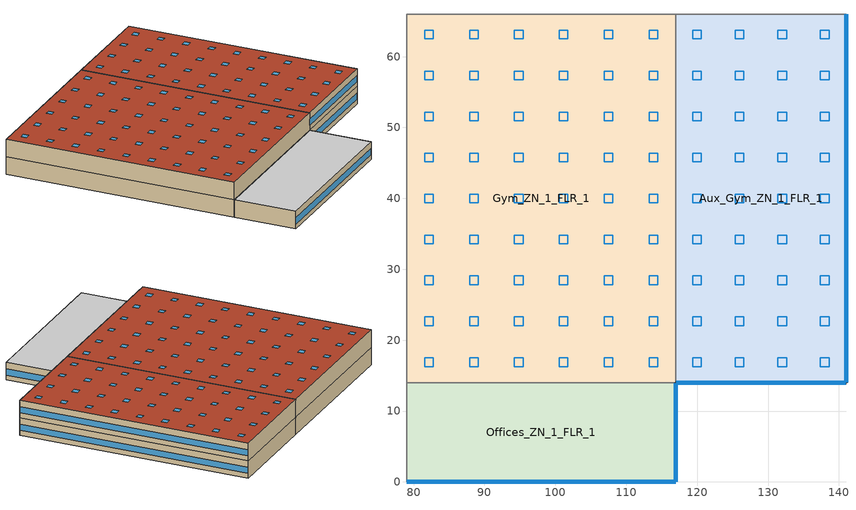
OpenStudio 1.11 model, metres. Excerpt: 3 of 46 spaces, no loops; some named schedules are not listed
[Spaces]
Gym_ZN_1_FLR_1
 floor ground: 117,66 117,14 79,14 79,66 z0
 wall to Aux_Gym_ZN_1_FLR_1: 117,14 117,66 z4:8; 117,14 117,66 z0:4
 wall to Main_Corridor_ZN_1_FLR_1: 79,66 79,14 z0:4
 wall to Offices_ZN_1_FLR_1: 79,14 117,14 z0:4
 wall to Offices_ZN_1_FLR_2: 79,14 117,14 z4:8
 wall to Mech_ZN_1_FLR_2: 117,66 79,66 z4:8
 wall to Mech_ZN_1_FLR_1: 117,66 79,66 z0:4
 wall to Main_Corridor_ZN_1_FLR_2: 79,66 79,14 z4:8
 roof outside: 117,14 117,66 79,66 79,14 z8
 skylight: 89.11,56.72 89.11,57.94 87.89,57.94 87.89,56.72 z8; 114.44,39.39 114.44,40.61 113.22,40.61 113.22,39.39 z8; 82.78,56.72 82.78,57.94 81.56,57.94 81.56,56.72 z8; 95.44,33.61 95.44,34.83 94.22,34.83 94.22,33.61 z8; 114.44,45.17 114.44,46.39 113.22,46.39 113.22,45.17 z8; 89.11,33.61 89.11,34.83 87.89,34.83 87.89,33.61 z8; 89.11,50.95 89.11,52.17 87.89,52.17 87.89,50.95 z8; 108.11,33.61 108.11,34.83 106.89,34.83 106.89,33.61 z8; 101.78,62.5 101.78,63.72 100.56,63.72 100.56,62.5 z8; 108.11,56.72 108.11,57.94 106.89,57.94 106.89,56.72 z8; 114.44,22.06 114.44,23.28 113.22,23.28 113.22,22.06 z8; 82.78,62.5 82.78,63.72 81.56,63.72 81.56,62.5 z8; 101.78,39.39 101.78,40.61 100.56,40.61 100.56,39.39 z8; 82.78,50.95 82.78,52.17 81.56,52.17 81.56,50.95 z8; 95.44,27.83 95.44,29.05 94.22,29.05 94.22,27.83 z8; 114.44,16.28 114.44,17.5 113.22,17.5 113.22,16.28 z8; 114.44,27.83 114.44,29.05 113.22,29.05 113.22,27.83 z8; 108.11,22.06 108.11,23.28 106.89,23.28 106.89,22.06 z8; 101.78,22.06 101.78,23.28 100.56,23.28 100.56,22.06 z8; 108.11,39.39 108.11,40.61 106.89,40.61 106.89,39.39 z8; 89.11,62.5 89.11,63.72 87.89,63.72 87.89,62.5 z8; 101.78,33.61 101.78,34.83 100.56,34.83 100.56,33.61 z8; 89.11,16.28 89.11,17.5 87.89,17.5 87.89,16.28 z8; 82.78,45.17 82.78,46.39 81.56,46.39 81.56,45.17 z8; 82.78,33.61 82.78,34.83 81.56,34.83 81.56,33.61 z8; 95.44,50.95 95.44,52.17 94.22,52.17 94.22,50.95 z8; 95.44,22.06 95.44,23.28 94.22,23.28 94.22,22.06 z8; 114.44,33.61 114.44,34.83 113.22,34.83 113.22,33.61 z8; 108.11,16.28 108.11,17.5 106.89,17.5 106.89,16.28 z8; 101.78,45.17 101.78,46.39 100.56,46.39 100.56,45.17 z8; 101.78,56.72 101.78,57.94 100.56,57.94 100.56,56.72 z8; 89.11,27.83 89.11,29.05 87.89,29.05 87.89,27.83 z8; 95.44,56.72 95.44,57.94 94.22,57.94 94.22,56.72 z8; 89.11,22.06 89.11,23.28 87.89,23.28 87.89,22.06 z8; 101.78,16.28 101.78,17.5 100.56,17.5 100.56,16.28 z8; 108.11,27.83 108.11,29.05 106.89,29.05 106.89,27.83 z8; 82.78,16.28 82.78,17.5 81.56,17.5 81.56,16.28 z8; 89.11,45.17 89.11,46.39 87.89,46.39 87.89,45.17 z8; 101.78,50.95 101.78,52.17 100.56,52.17 100.56,50.95 z8; 89.11,39.39 89.11,40.61 87.89,40.61 87.89,39.39 z8; 95.44,16.28 95.44,17.5 94.22,17.5 94.22,16.28 z8; 114.44,50.95 114.44,52.17 113.22,52.17 113.22,50.95 z8; 95.44,39.39 95.44,40.61 94.22,40.61 94.22,39.39 z8; 82.78,39.39 82.78,40.61 81.56,40.61 81.56,39.39 z8; 101.78,27.83 101.78,29.05 100.56,29.05 100.56,27.83 z8; 82.78,22.06 82.78,23.28 81.56,23.28 81.56,22.06 z8; 108.11,50.95 108.11,52.17 106.89,52.17 106.89,50.95 z8; 108.11,62.5 108.11,63.72 106.89,63.72 106.89,62.5 z8; 95.44,62.5 95.44,63.72 94.22,63.72 94.22,62.5 z8; 108.11,45.17 108.11,46.39 106.89,46.39 106.89,45.17 z8; 82.78,27.83 82.78,29.05 81.56,29.05 81.56,27.83 z8; 95.44,45.17 95.44,46.39 94.22,46.39 94.22,45.17 z8; 114.44,56.72 114.44,57.94 113.22,57.94 113.22,56.72 z8; 114.44,62.5 114.44,63.72 113.22,63.72 113.22,62.5 z8
Offices_ZN_1_FLR_1
 floor ground: 117,14 117,0 79,0 79,14 z0
 wall outside: 79,0 117,0 117,14 z0:4
 wall to Lobby_ZN_1_FLR_1: 79,14 79,0 z0:4
 window: 79.05,0 116.95,0 z1.1:2.5; 117,0.05 117,13.95 z1.1:2.51
 ceiling to Offices_ZN_1_FLR_2: 117,0 117,14 79,14 79,0 z4
Aux_Gym_ZN_1_FLR_1
 floor ground: 141,66 141,14 117,14 117,66 z0
 wall outside: 117,14 141,14 141,66 z0:4; 117,14 141,14 141,66 z4:8
 wall to LIBRARY_MEDIA_CENTER_ZN_1_FLR_2: 141,66 117,66 z4:8
 wall to Kitchen_ZN_1_FLR_1: 141,66 117,66 z0:4
 window: 117.05,14 140.95,14 z5.1:6.51; 141,14.05 141,65.95 z5.1:6.5; 141,14.05 141,65.95 z1.1:2.5; 117.05,14 140.95,14 z1.1:2.51
 roof outside: 141,14 141,66 117,66 117,14 z8
 skylight: 120.61,50.95 120.61,52.17 119.39,52.17 119.39,50.95 z8; 138.61,22.06 138.61,23.28 137.39,23.28 137.39,22.06 z8; 120.61,27.83 120.61,29.05 119.39,29.05 119.39,27.83 z8; 126.61,56.72 126.61,57.94 125.39,57.94 125.39,56.72 z8; 138.61,56.72 138.61,57.94 137.39,57.94 137.39,56.72 z8; 126.61,27.83 126.61,29.05 125.39,29.05 125.39,27.83 z8; 126.61,16.28 126.61,17.5 125.39,17.5 125.39,16.28 z8; 120.61,39.39 120.61,40.61 119.39,40.61 119.39,39.39 z8; 138.61,45.17 138.61,46.39 137.39,46.39 137.39,45.17 z8; 126.61,45.17 126.61,46.39 125.39,46.39 125.39,45.17 z8; 132.61,16.28 132.61,17.5 131.39,17.5 131.39,16.28 z8; 138.61,27.83 138.61,29.05 137.39,29.05 137.39,27.83 z8; 132.61,33.61 132.61,34.83 131.39,34.83 131.39,33.61 z8; 138.61,16.28 138.61,17.5 137.39,17.5 137.39,16.28 z8; 120.61,62.5 120.61,63.72 119.39,63.72 119.39,62.5 z8; 132.61,39.39 132.61,40.61 131.39,40.61 131.39,39.39 z8; 138.61,50.95 138.61,52.17 137.39,52.17 137.39,50.95 z8; 138.61,62.5 138.61,63.72 137.39,63.72 137.39,62.5 z8; 132.61,45.17 132.61,46.39 131.39,46.39 131.39,45.17 z8; 138.61,33.61 138.61,34.83 137.39,34.83 137.39,33.61 z8; 126.61,39.39 126.61,40.61 125.39,40.61 125.39,39.39 z8; 126.61,62.5 126.61,63.72 125.39,63.72 125.39,62.5 z8; 132.61,62.5 132.61,63.72 131.39,63.72 131.39,62.5 z8; 120.61,56.72 120.61,57.94 119.39,57.94 119.39,56.72 z8; 132.61,50.95 132.61,52.17 131.39,52.17 131.39,50.95 z8; 120.61,45.17 120.61,46.39 119.39,46.39 119.39,45.17 z8; 126.61,33.61 126.61,34.83 125.39,34.83 125.39,33.61 z8; 138.61,39.39 138.61,40.61 137.39,40.61 137.39,39.39 z8; 132.61,56.72 132.61,57.94 131.39,57.94 131.39,56.72 z8; 120.61,33.61 120.61,34.83 119.39,34.83 119.39,33.61 z8; 120.61,16.28 120.61,17.5 119.39,17.5 119.39,16.28 z8; 132.61,22.06 132.61,23.28 131.39,23.28 131.39,22.06 z8; 126.61,22.06 126.61,23.28 125.39,23.28 125.39,22.06 z8; 126.61,50.95 126.61,52.17 125.39,52.17 125.39,50.95 z8; 120.61,22.06 120.61,23.28 119.39,23.28 119.39,22.06 z8; 132.61,27.83 132.61,29.05 131.39,29.05 131.39,27.83 z8
[Site]
Houston Bush Intercontinental: Latitude {deg}=30; Longitude {deg}=-95.37; Time Zone {hr}=-6; Elevation {m}=29; Terrain=City
[Building]
90.1-2010-SecondarySchool-ASHRAE 169-2006-2A created: 2016-05-25 12:44:19 -0600: North Axis {deg}=0; Default Construction Set=90.1-2010 - SecSchl - ASHRAE 169-2006-2A; Standards Building Type=SecondarySchool
[ClimateZones]
Climate Zone Institution Name 1=ASHRAE; Climate Zone Document Name 1=ANSI/ASHRAE Standard 169; Climate Zone Document Year 1=2006; Climate Zone Value 1=2A; Climate Zone Institution Name 2=CEC; Climate Zone Document Name 2=California Climate Zone Descriptions; Climate Zone Document Year 2=1995
[Site:GroundTemperature:BuildingSurface]
20.84, 20.81, 20.85, 20.89, 20.94, 23.18, 23.51, 23.57, 23.6, 21.32, 21.03, 20.9
[Site:WaterMainsTemperature]
Calculation Method=Correlation; Annual Average Outdoor Air Temperature {C}=20.3167; Maximum Difference In Monthly Average Outdoor Air Temperatures {deltaC}=17.8
[SizingPeriod:DesignDay] Barometric Pressure {Pa}=100977; Sky Clearness=0; Rain Indicator=0; Snow Indicator=0; Day of Month=21; Daylight Saving Time Indicator=0; Humidity Indicating Type=Wetbulb; Dry-Bulb Temperature Range Modifier Type=DefaultMultipliers
Name | Maximum Dry-Bulb Temperature {C} | Daily Dry-Bulb Temperature Range {deltaC} | Humidity Indicating Conditions at Maximum Dry-Bulb | Wind Speed {m/s} | Wind Direction {deg} | Month | Day Type | Solar Model Indicator | ASHRAE Taub | ASHRAE Taud
Houston Bush Intercontinental Ann Clg .4% Condns DB=>MWB | 36 | 10.1 | 24.8 | 3.5 | 170 | 7 | SummerDesignDay | ASHRAETau | 0.499 | 1.97
Houston Bush Intercontinental Ann Htg 99.6% Condns DB | -1.6 | 0 | -1.6 | 2.8 | 0 | 1 | WinterDesignDay | ASHRAEClearSky
[Material:NoMass] Thermal Absorptance=0.9; Solar Absorptance=0.7
Name | Roughness | Thermal Resistance {m2-K/W} | Visible Absorptance
CP02 CARPET PAD | VeryRough | 0.21648 | 0.8
Typical Insulation R-6.78 | Smooth | 1.19347 | 0.7
Typical Carpet Pad | Smooth | 0.21648 | 0.8
Typical Insulation R-5.89 | Smooth | 1.03652 | 0.7
Typical Insulation R-19.72 | Smooth | 3.4722 | 0.7
Typical Insulation R-0.58 | Smooth | 0.101875 | 0.7
Typical Insulation | Smooth | 0.0282222 | 0.7
[Material]
Name | Roughness | Thickness {m} | Conductivity {W/m-K} | Density {kg/m3} | Specific Heat {J/kg-K} | Thermal Absorptance | Solar Absorptance | Visible Absorptance
100mm Normalweight concrete floor | MediumSmooth | 0.1016 | 2.31 | 2322 | 832
G01 13mm gypsum board | Smooth | 0.0127 | 0.16 | 800 | 1090 | 0.9 | 0.7 | 0.5
4 in. Normalweight Concrete Floor | MediumRough | 0.1016 | 2.31 | 2322 | 832 | 0.9 | 0.7 | 0.7
25mm Stucco | Smooth | 0.0254 | 0.72 | 1856 | 840 | 0.9 | 0.7 | 0.7
5/8 in. Gypsum Board | MediumSmooth | 0.0159 | 0.16 | 800 | 1090 | 0.9 | 0.7 | 0.7
Roof Membrane - Highly Reflective | VeryRough | 0.0095 | 0.16 | 1121.29 | 1460 | 0.75 | 0.45 | 0.7
Metal Roof Surface; F08 Metal surface | Smooth | 0.0008 | 45.28 | 7824 | 500 | 0.9 | 0.7 | 0.7
6 in. Normalweight Concrete Floor | MediumRough | 0.1524 | 2.31 | 2322 | 832 | 0.9 | 0.7 | 0.7
8 in. Concrete Block Basement Wall | MediumRough | 0.2032 | 1.326 | 1842 | 912 | 0.9 | 0.7 | 0.7
G05 25mm wood | MediumSmooth | 0.0254 | 0.15 | 608 | 1630 | 0.9 | 0.5 | 0.5
Std Wood 6inch | MediumSmooth | 0.15 | 0.12 | 540 | 1210 | 0.9 | 0.7 | 0.7
[Construction]
Typical Insulated Exterior Mass Floor R-9.35: Typical Insulation R-6.78, 4 in. Normalweight Concrete Floor, Typical Carpet Pad
Typical Insulated Steel Framed Exterior Wall R-8.06: 25mm Stucco, 5/8 in. Gypsum Board, Typical Insulation R-5.89, 5/8 in. Gypsum Board
Typical IEAD Roof - Highly Reflective R-20.83: Roof Membrane - Highly Reflective, Typical Insulation R-19.72, Metal Roof Surface
Typical Interior Floor: 100mm Normalweight concrete floor, CP02 CARPET PAD
Typical Interior Wall: G01 13mm gypsum board, G01 13mm gypsum board
Typical Interior Ceiling: CP02 CARPET PAD, 100mm Normalweight concrete floor
Typical Insulated Carpeted 6in Slab Floor: 6 in. Normalweight Concrete Floor, Typical Carpet Pad
Typical Insulated Basement Mass Wall: 8 in. Concrete Block Basement Wall
U 0.72 SHGC 0.25 Sgl Ref-B-M Tint 6mm: REF B TINT MID 6MM
Typical Insulated Metal Door R-1.43: F08 Metal surface, Typical Insulation R-0.58
Typical Overhead Door: Typical Insulation
U 1.98 SHGC 0.36 Sgl Ref-B-H Clr 6mm: REF B CLEAR HI 6MM
Typical Interior Window: Clear 3mm
Typical Interior Door; Typical Interior Partition: G05 25mm wood
InteriorFurnishings: Std Wood 6inch
[DefaultConstructionSet]
90.1-2010 - SecSchl - ASHRAE 169-2006-2A: Default Exterior Surface Constructions=Default Surface Constructions 1; Default Interior Surface Constructions=Default Surface Constructions 2; Default Ground Contact Surface Constructions=Default Surface Constructions 3; Default Exterior SubSurface Constructions=Default Sub Surface Constructions 1; Default Interior SubSurface Constructions=Default Sub Surface Constructions 2; Interior Partition Construction=Typical Interior Partition
[DefaultSurfaceConstructions]
Name | Floor Construction | Wall Construction | Roof Ceiling Construction
Default Surface Constructions 1 | Typical Insulated Exterior Mass Floor R-9.35 | Typical Insulated Steel Framed Exterior Wall R-8.06 | Typical IEAD Roof - Highly Reflective R-20.83
Default Surface Constructions 2 | Typical Interior Floor | Typical Interior Wall | Typical Interior Ceiling
Default Surface Constructions 3 | Typical Insulated Carpeted 6in Slab Floor | Typical Insulated Basement Mass Wall
[DefaultSubSurfaceConstructions]
Name | Fixed Window Construction | Operable Window Construction | Door Construction | Overhead Door Construction | Skylight Construction | Tubular Daylight Dome Construction | Tubular Daylight Diffuser Construction
Default Sub Surface Constructions 1 | U 0.72 SHGC 0.25 Sgl Ref-B-M Tint 6mm | U 0.72 SHGC 0.25 Sgl Ref-B-M Tint 6mm | Typical Insulated Metal Door R-1.43 | Typical Overhead Door | U 1.98 SHGC 0.36 Sgl Ref-B-H Clr 6mm | Typical Interior Window | Typical Interior Window
Default Sub Surface Constructions 2 | Typical Interior Window | Typical Interior Window | Typical Interior Door
[WindowMaterial:Glazing] Optical Data Type=SpectralAverage; Infrared Transmittance at Normal Incidence=0; Front Side Infrared Hemispherical Emissivity=0.84; Conductivity {W/m-K}=0.9; Dirt Correction Factor for Solar and Visible Transmittance=1; Solar Diffusing=No
Name | Thickness {m} | Solar Transmittance at Normal Incidence | Front Side Solar Reflectance at Normal Incidence | Back Side Solar Reflectance at Normal Incidence | Visible Transmittance at Normal Incidence | Front Side Visible Reflectance at Normal Incidence | Back Side Visible Reflectance at Normal Incidence | Back Side Infrared Hemispherical Emissivity
REF B TINT MID 6MM | 0.006 | 0.1 | 0.11 | 0.41 | 0.13 | 0.1 | 0.32 | 0.45
REF B CLEAR HI 6MM | 0.006 | 0.24 | 0.16 | 0.32 | 0.3 | 0.16 | 0.29 | 0.6
Clear 3mm | 0.003 | 0.837 | 0.075 | 0.075 | 0.898 | 0.081 | 0.081 | 0.84
[Space] Part of Total Floor Area=Yes
Name | Space Type | Thermal Zone
Gym_ZN_1_FLR_1 | SecondarySchool Gym | Gym_ZN_1_FLR_1 ZN
Offices_ZN_1_FLR_1 | SecondarySchool Office | Offices_ZN_1_FLR_1 ZN
Aux_Gym_ZN_1_FLR_1 | SecondarySchool Gym | Aux_Gym_ZN_1_FLR_1 ZN
[SpaceType] Standards Building Type=SecondarySchool
Name | Default Schedule Set | Design Specification Outdoor Air Object | Standards Space Type
SecondarySchool Office | SecondarySchool Office Schedule Set | SecondarySchool Office Ventilation | Office
SecondarySchool Gym | SecondarySchool Gym Schedule Set | SecondarySchool Gym Ventilation | Gym
[People:Definition] Number of People Calculation Method=People/Area; Fraction Radiant=0.3
Name | People per Space Floor Area {person/m2}
SecondarySchool Gym People Definition | 0.322917
SecondarySchool Office People Definition | 0.0538196
[People] Work Efficiency Schedule=Work Efficiency Schedule; Clothing Insulation Schedule=Clothing Schedule; Air Velocity Schedule=Air Velocity Schedule
Name | People Definition | Space or SpaceType
SecondarySchool Gym People | SecondarySchool Gym People Definition | SecondarySchool Gym
SecondarySchool Office People | SecondarySchool Office People Definition | SecondarySchool Office
[Lights:Definition] Design Level Calculation Method=Watts/Area; Fraction Radiant=0.37; Fraction Visible=0.2
Name | Watts per Space Floor Area {W/m2}
SecondarySchool Gym Lights Definition | 7.75002
SecondarySchool Office Lights Definition | 11.9479
[Lights]
Name | Lights Definition | Space or SpaceType | Schedule
SecondarySchool Gym Lights | SecondarySchool Gym Lights Definition | SecondarySchool Gym
SecondarySchool Office Lights | SecondarySchool Office Lights Definition | SecondarySchool Office | SchoolSecondary BLDG_LIGHT_OFFICE_SCH OccSensor Reduction
[ElectricEquipment:Definition] Design Level Calculation Method=Watts/Area; Fraction Radiant=0.5
Name | Watts per Space Floor Area {W/m2}
SecondarySchool Gym Elec Equip Definition | 4.9514
SecondarySchool Office Elec Equip Definition | 10.7639
[ElectricEquipment]
Name | Electric Equipment Definition | Space or SpaceType
SecondarySchool Gym Elec Equip | SecondarySchool Gym Elec Equip Definition | SecondarySchool Gym
SecondarySchool Office Elec Equip | SecondarySchool Office Elec Equip Definition | SecondarySchool Office
[DesignSpecification:OutdoorAir] Outdoor Air Method=Sum
Name | Outdoor Air Flow per Floor Area {m3/s-m2} | Outdoor Air Flow per Person {m3/s-person}
SecondarySchool Gym Ventilation | 0.001524
SecondarySchool Office Ventilation | 0.0003048 | 0.00235974
[DefaultScheduleSet] People Activity Level Schedule=SchoolSecondary ACTIVITY_SCH; Electric Equipment Schedule=SchoolSecondary BLDG_EQUIP_SCH; Infiltration Schedule=SchoolSecondary INFIL_SCH_PNNL
Name | Number of People Schedule | Lighting Schedule
SecondarySchool Gym Schedule Set | SchoolSecondary BLDG_OCC_SCH_Gym | SchoolSecondary BLDG_LIGHT_GYM_SCH
SecondarySchool Office Schedule Set | SchoolSecondary BLDG_OCC_SCH_Offices | SchoolSecondary BLDG_LIGHT_OFFICE_SCH
[ThermostatSetpoint:DualSetpoint] Cooling Setpoint Temperature Schedule=SchoolSecondary CLGSETP_SCH_NO_SETBACK
Name | Heating Setpoint Temperature Schedule
SecondarySchool Office Thermostat 1 | SchoolSecondary HTGSETP_SCH_YES_OPTIMUM
SecondarySchool Gym Thermostat 1; SecondarySchool Gym Thermostat 2 | SchoolSecondary HTGSETP_SCH_PSZ_AC
[SpaceInfiltration:DesignFlowRate] Schedule=SchoolSecondary INFIL_SCH_PNNL; Design Flow Rate Calculation Method=Flow/ExteriorArea; Constant Term Coefficient=0; Temperature Term Coefficient=0; Velocity Term Coefficient=0.224; Velocity Squared Term Coefficient=0
Name | Space or SpaceType | Flow per Exterior Surface Area {m3/s-m2}
Aux_Gym_ZN_1_FLR_1 Infiltration | Aux_Gym_ZN_1_FLR_1 | 0.000186584
Offices_ZN_1_FLR_1 Infiltration | Offices_ZN_1_FLR_1 | 0.000569573
[InternalMass:Definition]
Internal Mass Definition 1: Construction=InteriorFurnishings; Design Level Calculation Method=SurfaceArea/Area; Surface Area per Space Floor Area=2
[InternalMass] Internal Mass Definition=Internal Mass Definition 1
Name | Space or SpaceType
Offices_ZN_1_FLR_1 Mass | Offices_ZN_1_FLR_1
Gym_ZN_1_FLR_1 Mass | Gym_ZN_1_FLR_1
Aux_Gym_ZN_1_FLR_1 Mass | Aux_Gym_ZN_1_FLR_1
[ThermalZone] Use Ideal Air Loads=No
Name | Thermostat | Primary Daylighting Control | Fraction of Zone Controlled by Primary Daylighting Control
Offices_ZN_1_FLR_1 ZN | SecondarySchool Office Thermostat 1
Gym_ZN_1_FLR_1 ZN | SecondarySchool Gym Thermostat 1 | Gym_ZN_1_FLR_1 Daylt Sensor 1 | 1
Aux_Gym_ZN_1_FLR_1 ZN | SecondarySchool Gym Thermostat 2 | Aux_Gym_ZN_1_FLR_1 Daylt Sensor 1 | 1
[Exterior:Lights:Definition]
Name | Design Level {W}
Occ Sensing Exterior Lights Def | 8427.85
NonDimming Exterior Lights Def | 353.47
[Exterior:Lights] Control Option=AstronomicalClock
Name | Exterior Lights Definition | Schedule
Occ Sensing Exterior Lights Def | Occ Sensing Exterior Lights Def | SchoolSecondary Exterior_lighting_schedule_b
NonDimming Exterior Lights Def | NonDimming Exterior Lights Def | SchoolSecondary Exterior_lighting_schedule_a
[Daylighting:Control] Position Y-Coordinate {m}=2.8889; Position Z-Coordinate {m}=0.9144; Illuminance Setpoint {lux}=300; Lighting Control Type=Stepped; Number of Stepped Control Steps=3
Name | Space | Position X-Coordinate {m}
Aux_Gym_ZN_1_FLR_1 Daylt Sensor 1 | Aux_Gym_ZN_1_FLR_1 | 3
Gym_ZN_1_FLR_1 Daylt Sensor 1 | Gym_ZN_1_FLR_1 | 3.1665
[Schedule:Ruleset]
Name | Default Day Schedule | Summer Design Day Schedule | Winter Design Day Schedule
Clothing Schedule | Clothing Schedule Default Winter Clothes
Air Velocity Schedule | Air Velocity Schedule Default
Work Efficiency Schedule | Work Efficiency Schedule Default
SchoolSecondary ACTIVITY_SCH | SchoolSecondary ACTIVITY_SCH Default | SchoolSecondary ACTIVITY_SCH Summer Design Day | SchoolSecondary ACTIVITY_SCH Winter Design Day
SchoolSecondary BLDG_EQUIP_SCH | SchoolSecondary BLDG_EQUIP_SCH Default | SchoolSecondary BLDG_EQUIP_SCH Summer Design Day | SchoolSecondary BLDG_EQUIP_SCH Winter Design Day
SchoolSecondary INFIL_SCH_PNNL | SchoolSecondary INFIL_SCH_PNNL Default | SchoolSecondary INFIL_SCH_PNNL Summer Design Day | SchoolSecondary INFIL_SCH_PNNL Winter Design Day
SchoolSecondary HTGSETP_SCH_PSZ_AC | SchoolSecondary HTGSETP_SCH_PSZ_AC Default | SchoolSecondary HTGSETP_SCH_PSZ_AC Summer Design Day | SchoolSecondary HTGSETP_SCH_PSZ_AC Winter Design Day
SchoolSecondary CLGSETP_SCH_NO_SETBACK | SchoolSecondary CLGSETP_SCH_NO_SETBACK Default | SchoolSecondary CLGSETP_SCH_NO_SETBACK Summer Design Day | SchoolSecondary CLGSETP_SCH_NO_SETBACK Winter Design Day
SchoolSecondary HTGSETP_SCH_YES_OPTIMUM | SchoolSecondary HTGSETP_SCH_YES_OPTIMUM Default | SchoolSecondary HTGSETP_SCH_YES_OPTIMUM Summer Design Day | SchoolSecondary HTGSETP_SCH_YES_OPTIMUM Winter Design Day
SchoolSecondary BLDG_OCC_SCH_Gym | SchoolSecondary BLDG_OCC_SCH_Gym Default | SchoolSecondary BLDG_OCC_SCH_Gym Summer Design Day | SchoolSecondary BLDG_OCC_SCH_Gym Winter Design Day
SchoolSecondary BLDG_LIGHT_GYM_SCH | SchoolSecondary BLDG_LIGHT_GYM_SCH Default | SchoolSecondary BLDG_LIGHT_GYM_SCH Summer Design Day | SchoolSecondary BLDG_LIGHT_GYM_SCH Winter Design Day
SchoolSecondary BLDG_OCC_SCH_Offices | SchoolSecondary BLDG_OCC_SCH_Offices Default | SchoolSecondary BLDG_OCC_SCH_Offices Summer Design Day | SchoolSecondary BLDG_OCC_SCH_Offices Winter Design Day
SchoolSecondary BLDG_LIGHT_OFFICE_SCH | SchoolSecondary BLDG_LIGHT_OFFICE_SCH Default | SchoolSecondary BLDG_LIGHT_OFFICE_SCH Summer Design Day | SchoolSecondary BLDG_LIGHT_OFFICE_SCH Winter Design Day
SchoolSecondary Exterior_lighting_schedule_b | SchoolSecondary Exterior_lighting_schedule_b Default | SchoolSecondary Exterior_lighting_schedule_b Summer Design Day | SchoolSecondary Exterior_lighting_schedule_b Winter Design Day
SchoolSecondary Exterior_lighting_schedule_a | SchoolSecondary Exterior_lighting_schedule_a Default | SchoolSecondary Exterior_lighting_schedule_a Summer Design Day | SchoolSecondary Exterior_lighting_schedule_a Winter Design Day
SchoolSecondary BLDG_LIGHT_OFFICE_SCH OccSensor Reduction | SchoolSecondary BLDG_LIGHT_OFFICE_SCH Default 1 | SchoolSecondary BLDG_LIGHT_OFFICE_SCH Summer Design Day 1 | SchoolSecondary BLDG_LIGHT_OFFICE_SCH Winter Design Day 1
[Schedule:Day]
SchoolSecondary INFIL_SCH_PNNL Default; SchoolSecondary INFIL_SCH_PNNL Winter Design Day: 24, 0, 1
SchoolSecondary INFIL_SCH_PNNL Summer Design Day: 7, 0, 1, 21, 0, 0.25, 24, 0, 1
SchoolSecondary CLGSETP_SCH_NO_SETBACK Default: 24, 0, 24
SchoolSecondary HTGSETP_SCH_YES_OPTIMUM Default; SchoolSecondary HTGSETP_SCH_YES_OPTIMUM Summer Design Day: 24, 0, 15.6
SchoolSecondary HTGSETP_SCH_YES_OPTIMUM Winter Design Day: 24, 0, 21
SchoolSecondary Exterior_lighting_schedule_b Default; SchoolSecondary Exterior_lighting_schedule_b Winter Design Day; SchoolSecondary Exterior_lighting_schedule_b Summer Design Day: 6, 0, 0.7, 24, 0, 1
SchoolSecondary Exterior_lighting_schedule_a Default; SchoolSecondary Exterior_lighting_schedule_a Winter Design Day; SchoolSecondary Exterior_lighting_schedule_a Summer Design Day: 6, 0, 0, 24, 0, 1
[Schedule:Rule] Rule Order=0; Apply Monday=Yes; Apply Tuesday=Yes; Apply Wednesday=Yes; Apply Thursday=Yes; Apply Friday=Yes; Date Specification Type=DateRange; Start Month=1; Start Day=1; End Month=12; End Day=31
Name | Schedule Ruleset | Day Schedule
Schedule Rule 17 | SchoolSecondary INFIL_SCH_PNNL | SchoolSecondary INFIL_SCH_PNNL SmrDsn|Wkdy Day
Schedule Rule 39 | SchoolSecondary HTGSETP_SCH_YES_OPTIMUM | SchoolSecondary HTGSETP_SCH_YES_OPTIMUM Wkdy Day
